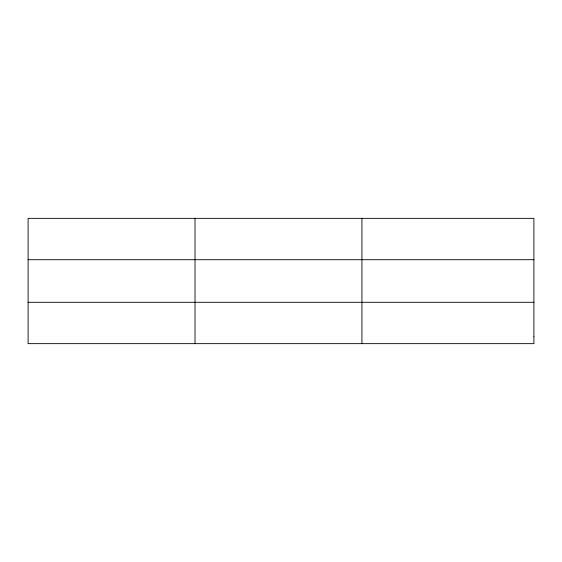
<?xml version="1.0" encoding="UTF-8"?>
<svg xmlns="http://www.w3.org/2000/svg" width="562" height="562" viewBox="0 0 562 562"><rect width="100%" height="100%" fill="white"/><g stroke="black" fill="none" stroke-linecap="round" stroke-linejoin="round"><path stroke-width="0.84" d="M195.014 218.344L195.014 343.656M361.928 218.344L361.928 343.656M28.1 259.7L533.9 259.7M28.1 302.3L533.9 302.3M533.9 336.764L533.9 343.656L28.1 343.656L28.1 218.344L533.9 218.344L533.9 336.764"/></g></svg>
